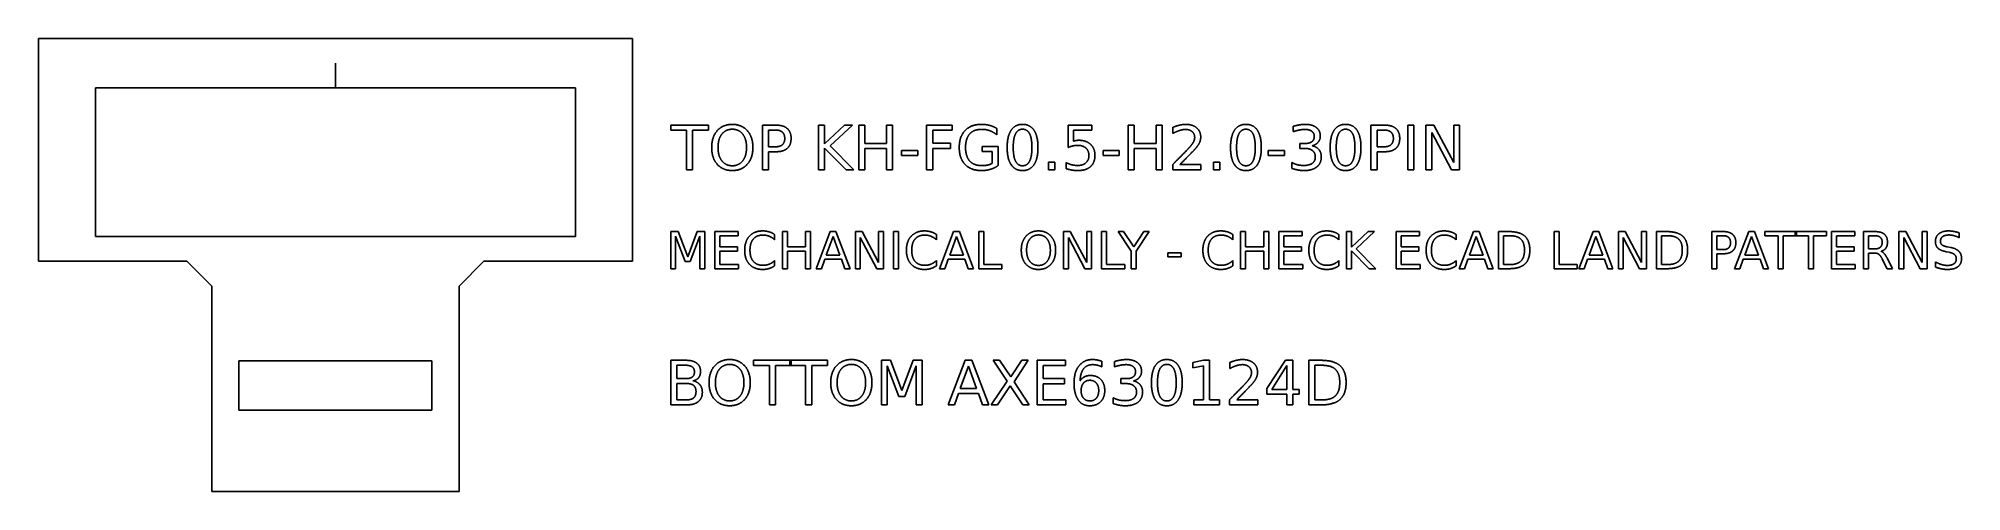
# Model space of a CAD drawing. Header units: millimetres. Extents: x 27.4 to 105.2, y 47 to 65.3.
import ezdxf

# ---------------------------------------------------------------- set-up
doc = ezdxf.new("R2010")
doc.units = ezdxf.units.MM
for name, color, linetype in [('ADAPTER_PCB_OUTLINE', 7, 'CONTINUOUS'), ('ANNO_AXE630124D_BOTTOM_BODY', 7, 'CONTINUOUS'), ('ANNO_FPC_RIBBON_EXIT_PLUS_Y', 7, 'CONTINUOUS'), ('ANNO_KH_FG0_5_H2_0_30PIN_TOP_BODY', 7, 'CONTINUOUS'), ('ShapeString', 7, 'CONTINUOUS'), ('ShapeString001', 7, 'CONTINUOUS'), ('ShapeString002', 7, 'CONTINUOUS')]:
    doc.layers.add(name, color=color, linetype=linetype)

msp = doc.modelspace()

# ---------------------------------------------------------------- linework, layer by layer
at = {"layer": 'ADAPTER_PCB_OUTLINE'}
for p, q in [((51.45, 65.3, 1.6), (27.45, 65.3, 1.6)), ((27.45, 65.3, 1.6), (27.45, 56.3, 1.6)), ((51.45, 56.3, 1.6), (51.45, 65.3, 1.6)), ((27.45, 56.3, 1.6), (33.45, 56.3, 1.6)), ((33.45, 56.3, 1.6), (34.45, 55.3, 1.6)), ((44.45, 55.3, 1.6), (45.45, 56.3, 1.6)), ((45.45, 56.3, 1.6), (51.45, 56.3, 1.6)), ((34.45, 55.3, 1.6), (34.45, 47, 1.6)), ((44.45, 47, 1.6), (44.45, 55.3, 1.6)), ((34.45, 47, 1.6), (44.45, 47, 1.6))]:
    msp.add_line(p, q, dxfattribs=at)
at = {"layer": 'ANNO_AXE630124D_BOTTOM_BODY'}
for p, q in [((43.35, 52.28), (35.55, 52.28)), ((35.55, 52.28), (35.55, 50.28)), ((43.35, 50.28), (43.35, 52.28)), ((35.55, 50.28), (43.35, 50.28))]:
    msp.add_line(p, q, dxfattribs=at)
at = {"layer": 'ANNO_FPC_RIBBON_EXIT_PLUS_Y'}
msp.add_line((39.45, 63.3), (39.45, 64.3), dxfattribs=at)
at = {"layer": 'ANNO_KH_FG0_5_H2_0_30PIN_TOP_BODY'}
for p, q in [((49.15, 63.3), (29.75, 63.3)), ((29.75, 63.3), (29.75, 57.3)), ((49.15, 57.3), (49.15, 63.3)), ((29.75, 57.3), (49.15, 57.3))]:
    msp.add_line(p, q, dxfattribs=at)
at = {"layer": 'ShapeString'}
for p, q in [((53, 52.3), (53.622, 52.3)), ((53, 50.5), (53, 52.3)), ((53.243, 52.099), (53.243, 51.559)), ((53.604, 52.099), (53.243, 52.099)), ((56.345, 52.3), (57.868, 52.3)), ((56.345, 52.094), (56.345, 52.3)), ((56.984, 52.094), (56.345, 52.094)), ((56.984, 50.5), (56.984, 52.094)), ((57.229, 52.094), (57.229, 50.5)), ((57.868, 52.094), (57.229, 52.094)), ((57.811, 52.3), (59.333, 52.3)), ((57.811, 52.094), (57.811, 52.3)), ((58.45, 52.094), (57.811, 52.094)), ((57.868, 52.3), (57.868, 52.094)), ((58.45, 50.5), (58.45, 52.094)), ((58.695, 52.094), (58.695, 50.5)), ((59.333, 52.094), (58.695, 52.094)), ((59.333, 52.3), (59.333, 52.094)), ((61.511, 52.3), (61.874, 52.3)), ((61.511, 50.5), (61.511, 52.3)), ((61.748, 52.08), (61.748, 50.5)), ((62.212, 50.845), (61.748, 52.08)), ((61.874, 52.3), (62.333, 51.074)), ((62.333, 51.074), (62.795, 52.3)), ((62.92, 52.08), (62.456, 50.845)), ((62.795, 52.3), (63.158, 52.3)), ((62.92, 50.5), (62.92, 52.08)), ((63.158, 52.3), (63.158, 50.5)), ((64.204, 50.5), (64.891, 52.3)), ((64.891, 52.3), (65.168, 52.3)), ((65.168, 52.3), (65.853, 50.5)), ((66.028, 52.3), (66.289, 52.3)), ((66.588, 51.461), (66.028, 52.3)), ((66.289, 52.3), (66.736, 51.631)), ((66.736, 51.631), (67.186, 52.3)), ((67.447, 52.3), (66.869, 51.436)), ((67.186, 52.3), (67.447, 52.3)), ((67.806, 52.3), (68.944, 52.3)), ((67.806, 50.5), (67.806, 52.3)), ((68.05, 52.094), (68.05, 51.559)), ((68.944, 52.094), (68.05, 52.094)), ((68.944, 52.3), (68.944, 52.094)), ((70.42, 52.259), (70.42, 52.038)), ((70.933, 52.038), (70.933, 52.254)), ((74.099, 52.213), (74.53, 52.3)), ((74.099, 51.991), (74.099, 52.213)), ((74.532, 52.079), (74.099, 51.991)), ((74.53, 52.3), (74.773, 52.3)), ((74.532, 50.706), (74.532, 52.079)), ((74.773, 52.3), (74.773, 50.706)), ((75.589, 51.966), (75.589, 52.213)), ((77.086, 51.161), (77.834, 52.3)), ((77.898, 52.088), (77.283, 51.127)), ((77.834, 52.3), (78.14, 52.3)), ((77.898, 51.127), (77.898, 52.088)), ((78.14, 52.3), (78.14, 51.127)), ((78.776, 52.3), (79.276, 52.3)), ((78.776, 50.5), (78.776, 52.3)), ((79.019, 52.099), (79.019, 50.701)), ((79.314, 52.099), (79.019, 52.099)), ((53.243, 51.559), (53.604, 51.559)), ((53.243, 51.364), (53.243, 50.701)), ((53.634, 51.364), (53.243, 51.364)), ((65.029, 52.06), (64.699, 51.163)), ((65.36, 51.163), (65.029, 52.06)), ((65.946, 50.5), (66.588, 51.461)), ((66.869, 51.436), (67.486, 50.5)), ((68.05, 51.559), (68.907, 51.559)), ((68.05, 51.354), (68.05, 50.706)), ((68.907, 51.354), (68.05, 51.354)), ((68.907, 51.559), (68.907, 51.354)), ((71.19, 51.559), (71.409, 51.559)), ((71.19, 51.359), (71.19, 51.559)), ((71.4, 51.359), (71.19, 51.359)), ((53.243, 50.701), (53.634, 50.701)), ((62.456, 50.845), (62.212, 50.845)), ((64.625, 50.963), (64.461, 50.5)), ((65.436, 50.963), (64.625, 50.963)), ((64.699, 51.163), (65.36, 51.163)), ((65.6, 50.5), (65.436, 50.963)), ((66.718, 51.265), (66.208, 50.5)), ((67.224, 50.5), (66.718, 51.265)), ((68.05, 50.706), (68.966, 50.706)), ((68.966, 50.706), (68.966, 50.5)), ((70.879, 50.551), (70.879, 50.788)), ((74.134, 50.706), (74.532, 50.706)), ((74.134, 50.5), (74.134, 50.706)), ((74.773, 50.706), (75.171, 50.706)), ((75.171, 50.706), (75.171, 50.5)), ((75.577, 50.5), (75.577, 50.706)), ((75.87, 50.706), (76.72, 50.706)), ((76.72, 50.706), (76.72, 50.5)), ((77.086, 50.927), (77.086, 51.161)), ((77.898, 50.927), (77.086, 50.927)), ((77.283, 51.127), (77.898, 51.127)), ((77.898, 50.5), (77.898, 50.927)), ((78.14, 51.127), (78.397, 51.127)), ((78.14, 50.927), (78.14, 50.5)), ((78.397, 50.927), (78.14, 50.927)), ((78.397, 51.127), (78.397, 50.927)), ((79.019, 50.701), (79.314, 50.701)), ((53.646, 50.5), (53, 50.5)), ((57.229, 50.5), (56.984, 50.5)), ((58.695, 50.5), (58.45, 50.5)), ((61.748, 50.5), (61.511, 50.5)), ((63.158, 50.5), (62.92, 50.5)), ((64.461, 50.5), (64.204, 50.5)), ((65.853, 50.5), (65.6, 50.5)), ((66.208, 50.5), (65.946, 50.5)), ((67.486, 50.5), (67.224, 50.5)), ((68.966, 50.5), (67.806, 50.5)), ((75.171, 50.5), (74.134, 50.5)), ((76.72, 50.5), (75.577, 50.5)), ((78.14, 50.5), (77.898, 50.5)), ((79.276, 50.5), (78.776, 50.5))]:
    msp.add_line(p, q, dxfattribs=at)
for points in [[(53.87, 52.032), (53.782, 52.099), (53.604, 52.099)], [(53.622, 52.3), (53.9, 52.3), (54.051, 52.185)], [(54.051, 52.185), (54.202, 52.069), (54.202, 51.857)], [(54.547, 51.397), (54.547, 51.823), (54.774, 52.077)], [(54.774, 52.077), (55.002, 52.331), (55.381, 52.331)], [(55.381, 52.135), (55.116, 52.135), (54.96, 51.937)], [(55.381, 52.331), (55.76, 52.331), (55.986, 52.077)], [(55.801, 51.937), (55.646, 52.135), (55.381, 52.135)], [(55.986, 52.077), (56.213, 51.823), (56.213, 51.397)], [(59.464, 51.397), (59.464, 51.823), (59.691, 52.077)], [(59.691, 52.077), (59.918, 52.331), (60.298, 52.331)], [(60.298, 52.135), (60.033, 52.135), (59.877, 51.937)], [(60.298, 52.331), (60.676, 52.331), (60.903, 52.077)], [(60.718, 51.937), (60.563, 52.135), (60.298, 52.135)], [(60.903, 52.077), (61.13, 51.823), (61.13, 51.397)], [(69.295, 51.397), (69.295, 51.823), (69.497, 52.077)], [(69.497, 52.077), (69.7, 52.331), (70.041, 52.331)], [(70.05, 52.125), (69.809, 52.125), (69.682, 51.962)], [(70.041, 52.331), (70.132, 52.331), (70.226, 52.313)], [(70.235, 52.103), (70.142, 52.125), (70.05, 52.125)], [(70.226, 52.313), (70.319, 52.295), (70.42, 52.259)], [(70.42, 52.038), (70.329, 52.08), (70.235, 52.103)], [(70.933, 52.254), (71.072, 52.292), (71.193, 52.312)], [(71.185, 52.104), (71.071, 52.083), (70.933, 52.038)], [(71.4, 52.125), (71.3, 52.125), (71.185, 52.104)], [(71.193, 52.312), (71.314, 52.331), (71.421, 52.331)], [(71.681, 52.051), (71.583, 52.125), (71.4, 52.125)], [(71.421, 52.331), (71.699, 52.331), (71.86, 52.205)], [(71.86, 52.205), (72.022, 52.079), (72.022, 51.864)], [(72.422, 51.397), (72.422, 51.852), (72.582, 52.092)], [(72.582, 52.092), (72.742, 52.331), (73.044, 52.331)], [(73.044, 52.135), (72.856, 52.135), (72.761, 51.951)], [(73.044, 52.331), (73.347, 52.331), (73.506, 52.092)], [(73.328, 51.951), (73.233, 52.135), (73.044, 52.135)], [(73.506, 52.092), (73.666, 51.852), (73.666, 51.397)], [(75.589, 52.213), (75.736, 52.271), (75.864, 52.301)], [(75.861, 52.086), (75.734, 52.046), (75.589, 51.966)], [(76.103, 52.125), (75.988, 52.125), (75.861, 52.086)], [(75.864, 52.301), (75.992, 52.331), (76.098, 52.331)], [(76.098, 52.331), (76.378, 52.331), (76.544, 52.191)], [(76.365, 52.035), (76.264, 52.125), (76.103, 52.125)], [(76.544, 52.191), (76.71, 52.052), (76.71, 51.818)], [(79.276, 52.3), (79.799, 52.3), (80.044, 52.082)], [(79.859, 51.931), (79.686, 52.099), (79.314, 52.099)], [(80.044, 52.082), (80.289, 51.865), (80.289, 51.402)], [(53.604, 51.559), (53.782, 51.559), (53.87, 51.626)], [(53.925, 51.283), (53.83, 51.364), (53.634, 51.364)], [(53.957, 51.829), (53.957, 51.965), (53.87, 52.032)], [(53.87, 51.626), (53.957, 51.693), (53.957, 51.829)], [(54.125, 51.595), (54.047, 51.498), (53.898, 51.474)], [(53.898, 51.474), (54.078, 51.435), (54.177, 51.312)], [(54.202, 51.857), (54.202, 51.692), (54.125, 51.595)], [(54.177, 51.312), (54.276, 51.189), (54.276, 51.006)], [(54.774, 50.717), (54.547, 50.97), (54.547, 51.397)], [(54.96, 51.937), (54.804, 51.739), (54.804, 51.397)], [(54.804, 51.397), (54.804, 51.056), (54.96, 50.858)], [(55.956, 51.397), (55.956, 51.739), (55.801, 51.937)], [(55.801, 50.858), (55.956, 51.056), (55.956, 51.397)], [(56.213, 51.397), (56.213, 50.971), (55.986, 50.718)], [(59.691, 50.717), (59.464, 50.97), (59.464, 51.397)], [(59.877, 51.937), (59.721, 51.739), (59.721, 51.397)], [(59.721, 51.397), (59.721, 51.056), (59.877, 50.858)], [(60.873, 51.397), (60.873, 51.739), (60.718, 51.937)], [(60.718, 50.858), (60.873, 51.056), (60.873, 51.397)], [(61.13, 51.397), (61.13, 50.971), (60.903, 50.718)], [(69.46, 50.703), (69.295, 50.942), (69.295, 51.397)], [(69.682, 51.962), (69.555, 51.799), (69.537, 51.469)], [(69.537, 51.469), (69.608, 51.575), (69.715, 51.631)], [(69.677, 51.381), (69.582, 51.27), (69.582, 51.076)], [(69.937, 51.493), (69.773, 51.493), (69.677, 51.381)], [(69.715, 51.631), (69.823, 51.688), (69.952, 51.688)], [(70.197, 51.381), (70.101, 51.493), (69.937, 51.493)], [(69.952, 51.688), (70.223, 51.688), (70.38, 51.524)], [(70.293, 51.076), (70.293, 51.27), (70.197, 51.381)], [(70.38, 51.524), (70.537, 51.359), (70.537, 51.076)], [(71.71, 51.269), (71.599, 51.359), (71.4, 51.359)], [(71.409, 51.559), (71.589, 51.559), (71.684, 51.631)], [(71.779, 51.838), (71.779, 51.977), (71.681, 52.051)], [(71.684, 51.631), (71.779, 51.703), (71.779, 51.838)], [(71.936, 51.611), (71.85, 51.507), (71.693, 51.468)], [(71.693, 51.468), (71.867, 51.43), (71.965, 51.312)], [(72.022, 51.864), (72.022, 51.714), (71.936, 51.611)], [(71.965, 51.312), (72.064, 51.194), (72.064, 51.021)], [(72.582, 50.703), (72.422, 50.942), (72.422, 51.397)], [(72.761, 51.951), (72.667, 51.767), (72.667, 51.397)], [(72.667, 51.397), (72.667, 51.028), (72.761, 50.844)], [(73.423, 51.397), (73.423, 51.767), (73.328, 51.951)], [(73.328, 50.844), (73.423, 51.028), (73.423, 51.397)], [(73.666, 51.397), (73.666, 50.942), (73.506, 50.703)], [(75.955, 51.09), (76.195, 51.331), (76.256, 51.401)], [(76.256, 51.401), (76.373, 51.532), (76.419, 51.623)], [(76.518, 51.374), (76.487, 51.339), (76.326, 51.172)], [(76.466, 51.802), (76.466, 51.945), (76.365, 52.035)], [(76.419, 51.623), (76.466, 51.714), (76.466, 51.802)], [(76.669, 51.608), (76.627, 51.509), (76.518, 51.374)], [(76.71, 51.818), (76.71, 51.707), (76.669, 51.608)], [(80.032, 51.402), (80.032, 51.763), (79.859, 51.931)], [(79.859, 50.869), (80.032, 51.038), (80.032, 51.402)], [(80.289, 51.402), (80.289, 50.936), (80.043, 50.718)], [(53.634, 50.701), (53.83, 50.701), (53.925, 50.782)], [(54.113, 50.632), (53.949, 50.5), (53.646, 50.5)], [(54.02, 51.033), (54.02, 51.203), (53.925, 51.283)], [(53.925, 50.782), (54.02, 50.864), (54.02, 51.033)], [(54.276, 51.006), (54.276, 50.764), (54.113, 50.632)], [(55.381, 50.464), (55.002, 50.464), (54.774, 50.717)], [(54.96, 50.858), (55.116, 50.659), (55.381, 50.659)], [(55.381, 50.659), (55.646, 50.659), (55.801, 50.858)], [(55.986, 50.718), (55.76, 50.464), (55.381, 50.464)], [(60.298, 50.464), (59.918, 50.464), (59.691, 50.717)], [(59.877, 50.858), (60.033, 50.659), (60.298, 50.659)], [(60.298, 50.659), (60.563, 50.659), (60.718, 50.858)], [(60.903, 50.718), (60.676, 50.464), (60.298, 50.464)], [(69.937, 50.464), (69.625, 50.464), (69.46, 50.703)], [(69.582, 51.076), (69.582, 50.883), (69.677, 50.771)], [(69.677, 50.771), (69.773, 50.659), (69.937, 50.659)], [(69.937, 50.659), (70.101, 50.659), (70.197, 50.771)], [(70.373, 50.631), (70.21, 50.464), (69.937, 50.464)], [(70.197, 50.771), (70.293, 50.883), (70.293, 51.076)], [(70.537, 51.076), (70.537, 50.799), (70.373, 50.631)], [(70.879, 50.788), (70.98, 50.729), (71.101, 50.7)], [(71.127, 50.486), (71.007, 50.508), (70.879, 50.551)], [(71.101, 50.7), (71.221, 50.67), (71.353, 50.67)], [(71.353, 50.67), (71.582, 50.67), (71.702, 50.76)], [(71.881, 50.61), (71.697, 50.464), (71.36, 50.464)], [(71.702, 50.76), (71.821, 50.85), (71.821, 51.022)], [(71.821, 51.022), (71.821, 51.18), (71.71, 51.269)], [(72.064, 51.021), (72.064, 50.755), (71.881, 50.61)], [(73.044, 50.464), (72.742, 50.464), (72.582, 50.703)], [(72.761, 50.844), (72.856, 50.659), (73.044, 50.659)], [(73.044, 50.659), (73.233, 50.659), (73.328, 50.844)], [(73.506, 50.703), (73.347, 50.464), (73.044, 50.464)], [(75.577, 50.706), (75.716, 50.849), (75.955, 51.09)], [(76.326, 51.172), (76.164, 51.005), (75.87, 50.706)], [(80.043, 50.718), (79.797, 50.5), (79.276, 50.5)], [(79.314, 50.701), (79.686, 50.701), (79.859, 50.869)], [(71.36, 50.464), (71.247, 50.464), (71.127, 50.486)]]:
    msp.add_open_spline(points, degree=2, dxfattribs=at)
at = {"layer": 'ShapeString001'}
for p, q in [((53, 61.8), (54.522, 61.8)), ((53, 61.594), (53, 61.8)), ((53.639, 61.594), (53, 61.594)), ((53.639, 60), (53.639, 61.594)), ((53.884, 61.594), (53.884, 60)), ((54.522, 61.594), (53.884, 61.594)), ((54.522, 61.8), (54.522, 61.594)), ((56.7, 61.8), (57.25, 61.8)), ((56.7, 60), (56.7, 61.8)), ((56.944, 61.599), (56.944, 60.926)), ((57.25, 61.599), (56.944, 61.599)), ((58.974, 61.8), (59.217, 61.8)), ((58.974, 60), (58.974, 61.8)), ((59.217, 61.039), (60.025, 61.8)), ((59.217, 61.8), (59.217, 61.039)), ((60.338, 61.8), (59.445, 60.961)), ((60.025, 61.8), (60.338, 61.8)), ((60.594, 61.8), (60.837, 61.8)), ((60.594, 60), (60.594, 61.8)), ((60.837, 61.8), (60.837, 61.059)), ((61.722, 61.8), (61.965, 61.8)), ((61.722, 61.059), (61.722, 61.8)), ((61.965, 61.8), (61.965, 60)), ((63.34, 61.8), (64.374, 61.8)), ((63.34, 60), (63.34, 61.8)), ((63.583, 61.594), (63.583, 61.065)), ((64.374, 61.594), (63.583, 61.594)), ((64.374, 61.8), (64.374, 61.594)), ((66.18, 61.661), (66.18, 61.404)), ((69.052, 61.8), (70.008, 61.8)), ((69.052, 60.895), (69.052, 61.8)), ((69.275, 61.594), (69.275, 61.152)), ((70.008, 61.594), (69.275, 61.594)), ((70.008, 61.8), (70.008, 61.594)), ((71.486, 61.8), (71.73, 61.8)), ((71.486, 60), (71.486, 61.8)), ((71.73, 61.8), (71.73, 61.059)), ((72.614, 61.8), (72.858, 61.8)), ((72.614, 61.059), (72.614, 61.8)), ((72.858, 61.8), (72.858, 60)), ((73.293, 61.466), (73.293, 61.713)), ((78.156, 61.538), (78.156, 61.754)), ((81.294, 61.8), (81.843, 61.8)), ((81.294, 60), (81.294, 61.8)), ((81.537, 61.599), (81.537, 60.926)), ((81.843, 61.599), (81.537, 61.599)), ((82.78, 61.8), (83.023, 61.8)), ((82.78, 60), (82.78, 61.8)), ((83.023, 61.8), (83.023, 60)), ((83.51, 61.8), (83.838, 61.8)), ((83.51, 60), (83.51, 61.8)), ((83.746, 61.506), (83.746, 60)), ((84.544, 60), (83.746, 61.506)), ((83.838, 61.8), (84.636, 60.294)), ((84.636, 61.8), (84.872, 61.8)), ((84.636, 60.294), (84.636, 61.8)), ((84.872, 61.8), (84.872, 60)), ((56.944, 60.926), (57.25, 60.926)), ((56.944, 60.725), (56.944, 60)), ((57.25, 60.725), (56.944, 60.725)), ((59.217, 60.867), (59.217, 60)), ((60.081, 60), (59.217, 60.867)), ((59.445, 60.961), (60.402, 60)), ((60.837, 61.059), (61.722, 61.059)), ((60.837, 60.854), (60.837, 60)), ((61.722, 60.854), (60.837, 60.854)), ((61.722, 60), (61.722, 60.854)), ((62.328, 60.771), (62.978, 60.771)), ((62.328, 60.576), (62.328, 60.771)), ((62.978, 60.771), (62.978, 60.576)), ((63.583, 61.065), (64.297, 61.065)), ((63.583, 60.859), (63.583, 60)), ((64.297, 60.859), (63.583, 60.859)), ((64.297, 61.065), (64.297, 60.859)), ((65.589, 60.941), (66.227, 60.941)), ((65.589, 60.741), (65.589, 60.941)), ((65.986, 60.741), (65.589, 60.741)), ((65.986, 60.256), (65.986, 60.741)), ((66.227, 60.941), (66.227, 60.167)), ((70.475, 60.771), (71.124, 60.771)), ((70.475, 60.576), (70.475, 60.771)), ((71.124, 60.771), (71.124, 60.576)), ((71.73, 61.059), (72.614, 61.059)), ((71.73, 60.854), (71.73, 60)), ((72.614, 60.854), (71.73, 60.854)), ((72.614, 60), (72.614, 60.854)), ((77.145, 60.771), (77.795, 60.771)), ((77.145, 60.576), (77.145, 60.771)), ((77.795, 60.771), (77.795, 60.576)), ((78.413, 61.059), (78.632, 61.059)), ((78.413, 60.859), (78.413, 61.059)), ((78.623, 60.859), (78.413, 60.859)), ((81.537, 60.926), (81.843, 60.926)), ((81.537, 60.725), (81.537, 60)), ((81.843, 60.725), (81.537, 60.725)), ((53.884, 60), (53.639, 60)), ((56.944, 60), (56.7, 60)), ((59.217, 60), (58.974, 60)), ((60.402, 60), (60.081, 60)), ((60.837, 60), (60.594, 60)), ((61.965, 60), (61.722, 60)), ((62.978, 60.576), (62.328, 60.576)), ((63.583, 60), (63.34, 60)), ((68.263, 60.309), (68.517, 60.309)), ((68.263, 60), (68.263, 60.309)), ((68.517, 60), (68.263, 60)), ((68.517, 60.309), (68.517, 60)), ((68.976, 60.041), (68.976, 60.288)), ((71.124, 60.576), (70.475, 60.576)), ((71.73, 60), (71.486, 60)), ((72.858, 60), (72.614, 60)), ((73.281, 60), (73.281, 60.206)), ((74.424, 60), (73.281, 60)), ((73.574, 60.206), (74.424, 60.206)), ((74.424, 60.206), (74.424, 60)), ((74.933, 60.309), (75.187, 60.309)), ((74.933, 60), (74.933, 60.309)), ((75.187, 60), (74.933, 60)), ((75.187, 60.309), (75.187, 60)), ((77.795, 60.576), (77.145, 60.576)), ((78.102, 60.051), (78.102, 60.288)), ((81.537, 60), (81.294, 60)), ((83.023, 60), (82.78, 60)), ((83.746, 60), (83.51, 60)), ((84.872, 60), (84.544, 60))]:
    msp.add_line(p, q, dxfattribs=at)
for points in [[(54.653, 60.897), (54.653, 61.323), (54.88, 61.577)], [(54.88, 61.577), (55.107, 61.831), (55.487, 61.831)], [(55.066, 61.437), (54.909, 61.239), (54.909, 60.897)], [(55.487, 61.635), (55.222, 61.635), (55.066, 61.437)], [(55.487, 61.831), (55.865, 61.831), (56.092, 61.577)], [(55.907, 61.437), (55.752, 61.635), (55.487, 61.635)], [(56.062, 60.897), (56.062, 61.239), (55.907, 61.437)], [(56.092, 61.577), (56.319, 61.323), (56.319, 60.897)], [(57.25, 61.8), (57.553, 61.8), (57.707, 61.663)], [(57.513, 61.512), (57.42, 61.599), (57.25, 61.599)], [(57.606, 61.263), (57.606, 61.424), (57.513, 61.512)], [(57.707, 61.663), (57.862, 61.527), (57.862, 61.263)], [(64.656, 60.897), (64.656, 61.338), (64.894, 61.584)], [(64.894, 61.584), (65.132, 61.831), (65.554, 61.831)], [(65.078, 61.446), (64.912, 61.262), (64.912, 60.897)], [(65.574, 61.63), (65.244, 61.63), (65.078, 61.446)], [(65.554, 61.831), (65.73, 61.831), (65.888, 61.788)], [(65.893, 61.573), (65.742, 61.63), (65.574, 61.63)], [(65.888, 61.788), (66.047, 61.745), (66.18, 61.661)], [(66.18, 61.404), (66.045, 61.517), (65.893, 61.573)], [(66.593, 60.897), (66.593, 61.352), (66.752, 61.592)], [(66.752, 61.592), (66.912, 61.831), (67.215, 61.831)], [(66.932, 61.451), (66.838, 61.267), (66.838, 60.897)], [(67.215, 61.635), (67.027, 61.635), (66.932, 61.451)], [(67.215, 61.831), (67.517, 61.831), (67.677, 61.592)], [(67.499, 61.451), (67.404, 61.635), (67.215, 61.635)], [(67.593, 60.897), (67.593, 61.267), (67.499, 61.451)], [(67.677, 61.592), (67.837, 61.352), (67.837, 60.897)], [(73.293, 61.713), (73.44, 61.771), (73.568, 61.801)], [(73.565, 61.586), (73.438, 61.546), (73.293, 61.466)], [(73.807, 61.625), (73.692, 61.625), (73.565, 61.586)], [(73.568, 61.801), (73.696, 61.831), (73.802, 61.831)], [(73.802, 61.831), (74.082, 61.831), (74.248, 61.691)], [(74.069, 61.535), (73.968, 61.625), (73.807, 61.625)], [(74.17, 61.302), (74.17, 61.445), (74.069, 61.535)], [(74.248, 61.691), (74.414, 61.552), (74.414, 61.318)], [(75.619, 60.897), (75.619, 61.352), (75.778, 61.592)], [(75.778, 61.592), (75.938, 61.831), (76.24, 61.831)], [(75.958, 61.451), (75.863, 61.267), (75.863, 60.897)], [(76.24, 61.635), (76.052, 61.635), (75.958, 61.451)], [(76.24, 61.831), (76.543, 61.831), (76.703, 61.592)], [(76.524, 61.451), (76.43, 61.635), (76.24, 61.635)], [(76.619, 60.897), (76.619, 61.267), (76.524, 61.451)], [(76.703, 61.592), (76.862, 61.352), (76.862, 60.897)], [(78.156, 61.754), (78.295, 61.792), (78.416, 61.812)], [(78.408, 61.604), (78.294, 61.583), (78.156, 61.538)], [(78.623, 61.625), (78.523, 61.625), (78.408, 61.604)], [(78.416, 61.812), (78.537, 61.831), (78.645, 61.831)], [(78.904, 61.551), (78.806, 61.625), (78.623, 61.625)], [(78.645, 61.831), (78.922, 61.831), (79.083, 61.705)], [(79.003, 61.338), (79.003, 61.477), (78.904, 61.551)], [(79.083, 61.705), (79.245, 61.579), (79.245, 61.364)], [(79.645, 60.897), (79.645, 61.352), (79.805, 61.592)], [(79.805, 61.592), (79.965, 61.831), (80.267, 61.831)], [(79.985, 61.451), (79.89, 61.267), (79.89, 60.897)], [(80.267, 61.635), (80.079, 61.635), (79.985, 61.451)], [(80.267, 61.831), (80.57, 61.831), (80.73, 61.592)], [(80.551, 61.451), (80.457, 61.635), (80.267, 61.635)], [(80.646, 60.897), (80.646, 61.267), (80.551, 61.451)], [(80.73, 61.592), (80.889, 61.352), (80.889, 60.897)], [(81.843, 61.8), (82.146, 61.8), (82.301, 61.663)], [(82.106, 61.512), (82.013, 61.599), (81.843, 61.599)], [(82.199, 61.263), (82.199, 61.424), (82.106, 61.512)], [(82.301, 61.663), (82.455, 61.527), (82.455, 61.263)], [(54.88, 60.217), (54.653, 60.47), (54.653, 60.897)], [(54.909, 60.897), (54.909, 60.556), (55.066, 60.358)], [(55.907, 60.358), (56.062, 60.556), (56.062, 60.897)], [(56.319, 60.897), (56.319, 60.471), (56.092, 60.218)], [(57.25, 60.926), (57.42, 60.926), (57.513, 61.013)], [(57.707, 60.861), (57.553, 60.725), (57.25, 60.725)], [(57.513, 61.013), (57.606, 61.101), (57.606, 61.263)], [(57.862, 61.263), (57.862, 60.997), (57.707, 60.861)], [(64.894, 60.21), (64.656, 60.457), (64.656, 60.897)], [(64.912, 60.897), (64.912, 60.533), (65.078, 60.349)], [(66.752, 60.203), (66.593, 60.442), (66.593, 60.897)], [(66.838, 60.897), (66.838, 60.528), (66.932, 60.344)], [(67.499, 60.344), (67.593, 60.528), (67.593, 60.897)], [(67.837, 60.897), (67.837, 60.442), (67.677, 60.203)], [(69.25, 60.961), (69.153, 60.94), (69.052, 60.895)], [(69.445, 60.982), (69.347, 60.982), (69.25, 60.961)], [(69.275, 61.152), (69.328, 61.17), (69.381, 61.179)], [(69.381, 61.179), (69.434, 61.188), (69.487, 61.188)], [(69.775, 60.873), (69.653, 60.982), (69.445, 60.982)], [(69.487, 61.188), (69.788, 61.188), (69.964, 61.023)], [(69.897, 60.576), (69.897, 60.764), (69.775, 60.873)], [(69.964, 61.023), (70.14, 60.858), (70.14, 60.576)], [(74.03, 60.672), (73.868, 60.505), (73.574, 60.206)], [(73.659, 60.59), (73.898, 60.831), (73.96, 60.901)], [(73.96, 60.901), (74.077, 61.032), (74.123, 61.123)], [(74.221, 60.874), (74.191, 60.839), (74.03, 60.672)], [(74.123, 61.123), (74.17, 61.214), (74.17, 61.302)], [(74.373, 61.108), (74.331, 61.009), (74.221, 60.874)], [(74.414, 61.318), (74.414, 61.207), (74.373, 61.108)], [(75.778, 60.203), (75.619, 60.442), (75.619, 60.897)], [(75.863, 60.897), (75.863, 60.528), (75.958, 60.344)], [(76.524, 60.344), (76.619, 60.528), (76.619, 60.897)], [(76.862, 60.897), (76.862, 60.442), (76.703, 60.203)], [(78.933, 60.769), (78.822, 60.859), (78.623, 60.859)], [(78.632, 61.059), (78.812, 61.059), (78.907, 61.131)], [(78.907, 61.131), (79.003, 61.203), (79.003, 61.338)], [(79.159, 61.111), (79.074, 61.007), (78.916, 60.968)], [(78.916, 60.968), (79.091, 60.93), (79.189, 60.812)], [(79.045, 60.522), (79.045, 60.68), (78.933, 60.769)], [(79.245, 61.364), (79.245, 61.214), (79.159, 61.111)], [(79.189, 60.812), (79.287, 60.694), (79.287, 60.521)], [(79.805, 60.203), (79.645, 60.442), (79.645, 60.897)], [(79.89, 60.897), (79.89, 60.528), (79.985, 60.344)], [(80.551, 60.344), (80.646, 60.528), (80.646, 60.897)], [(80.889, 60.897), (80.889, 60.442), (80.73, 60.203)], [(81.843, 60.926), (82.013, 60.926), (82.106, 61.013)], [(82.301, 60.861), (82.146, 60.725), (81.843, 60.725)], [(82.106, 61.013), (82.199, 61.101), (82.199, 61.263)], [(82.455, 61.263), (82.455, 60.997), (82.301, 60.861)], [(55.487, 59.964), (55.107, 59.964), (54.88, 60.217)], [(55.066, 60.358), (55.222, 60.159), (55.487, 60.159)], [(55.487, 60.159), (55.752, 60.159), (55.907, 60.358)], [(56.092, 60.218), (55.865, 59.964), (55.487, 59.964)], [(65.554, 59.964), (65.132, 59.964), (64.894, 60.21)], [(65.078, 60.349), (65.244, 60.165), (65.574, 60.165)], [(65.916, 60.015), (65.746, 59.964), (65.554, 59.964)], [(65.574, 60.165), (65.703, 60.165), (65.804, 60.187)], [(65.804, 60.187), (65.906, 60.209), (65.986, 60.256)], [(66.227, 60.167), (66.086, 60.067), (65.916, 60.015)], [(67.215, 59.964), (66.912, 59.964), (66.752, 60.203)], [(66.932, 60.344), (67.027, 60.159), (67.215, 60.159)], [(67.215, 60.159), (67.404, 60.159), (67.499, 60.344)], [(67.677, 60.203), (67.517, 59.964), (67.215, 59.964)], [(68.976, 60.288), (69.084, 60.228), (69.2, 60.199)], [(69.219, 59.983), (69.101, 60.003), (68.976, 60.041)], [(69.2, 60.199), (69.316, 60.17), (69.445, 60.17)], [(69.45, 59.964), (69.336, 59.964), (69.219, 59.983)], [(69.445, 60.17), (69.653, 60.17), (69.775, 60.279)], [(69.96, 60.125), (69.779, 59.964), (69.45, 59.964)], [(69.775, 60.279), (69.897, 60.388), (69.897, 60.576)], [(70.14, 60.576), (70.14, 60.286), (69.96, 60.125)], [(73.281, 60.206), (73.42, 60.349), (73.659, 60.59)], [(76.24, 59.964), (75.938, 59.964), (75.778, 60.203)], [(75.958, 60.344), (76.052, 60.159), (76.24, 60.159)], [(76.24, 60.159), (76.43, 60.159), (76.524, 60.344)], [(76.703, 60.203), (76.543, 59.964), (76.24, 59.964)], [(78.102, 60.288), (78.203, 60.229), (78.324, 60.2)], [(78.35, 59.986), (78.23, 60.008), (78.102, 60.051)], [(78.324, 60.2), (78.444, 60.17), (78.576, 60.17)], [(78.583, 59.964), (78.47, 59.964), (78.35, 59.986)], [(78.576, 60.17), (78.805, 60.17), (78.925, 60.26)], [(79.104, 60.11), (78.921, 59.964), (78.583, 59.964)], [(78.925, 60.26), (79.045, 60.35), (79.045, 60.522)], [(79.287, 60.521), (79.287, 60.255), (79.104, 60.11)], [(80.267, 59.964), (79.965, 59.964), (79.805, 60.203)], [(79.985, 60.344), (80.079, 60.159), (80.267, 60.159)], [(80.267, 60.159), (80.457, 60.159), (80.551, 60.344)], [(80.73, 60.203), (80.57, 59.964), (80.267, 59.964)]]:
    msp.add_open_spline(points, degree=2, dxfattribs=at)
at = {"layer": 'ShapeString002'}
for p, q in [((53, 57.5), (53.302, 57.5)), ((53, 56), (53, 57.5)), ((53.197, 57.317), (53.197, 56)), ((53.584, 56.287), (53.197, 57.317)), ((53.302, 57.5), (53.685, 56.478)), ((53.685, 56.478), (54.07, 57.5)), ((54.174, 57.317), (53.788, 56.287)), ((54.07, 57.5), (54.372, 57.5)), ((54.174, 56), (54.174, 57.317)), ((54.372, 57.5), (54.372, 56)), ((54.774, 57.5), (55.722, 57.5)), ((54.774, 56), (54.774, 57.5)), ((54.977, 57.329), (54.977, 56.883)), ((55.722, 57.329), (54.977, 57.329)), ((54.977, 56.883), (55.691, 56.883)), ((55.691, 56.883), (55.691, 56.711)), ((55.722, 57.5), (55.722, 57.329)), ((57.196, 57.384), (57.196, 57.17)), ((57.509, 57.5), (57.711, 57.5)), ((57.509, 56), (57.509, 57.5)), ((57.711, 57.5), (57.711, 56.883)), ((57.711, 56.883), (58.449, 56.883)), ((58.449, 57.5), (58.652, 57.5)), ((58.449, 56.883), (58.449, 57.5)), ((58.652, 57.5), (58.652, 56)), ((58.87, 56), (59.442, 57.5)), ((59.557, 57.3), (59.282, 56.553)), ((59.442, 57.5), (59.672, 57.5)), ((59.833, 56.553), (59.557, 57.3)), ((59.672, 57.5), (60.244, 56)), ((60.461, 57.5), (60.735, 57.5)), ((60.461, 56), (60.461, 57.5)), ((60.658, 57.255), (60.658, 56)), ((61.323, 56), (60.658, 57.255)), ((60.735, 57.5), (61.4, 56.245)), ((61.4, 57.5), (61.596, 57.5)), ((61.4, 56.245), (61.4, 57.5)), ((61.596, 57.5), (61.596, 56)), ((62, 57.5), (62.203, 57.5)), ((62, 56), (62, 57.5)), ((62.203, 57.5), (62.203, 56)), ((63.732, 57.384), (63.732, 57.17)), ((63.858, 56), (64.431, 57.5)), ((64.546, 57.3), (64.27, 56.553)), ((64.431, 57.5), (64.661, 57.5)), ((64.822, 56.553), (64.546, 57.3)), ((64.661, 57.5), (65.233, 56)), ((65.45, 57.5), (65.653, 57.5)), ((65.45, 56), (65.45, 57.5)), ((65.653, 57.5), (65.653, 56.171)), ((68.87, 57.5), (69.143, 57.5)), ((68.87, 56), (68.87, 57.5)), ((69.067, 57.255), (69.067, 56)), ((69.732, 56), (69.067, 57.255)), ((69.143, 57.5), (69.808, 56.245)), ((69.808, 57.5), (70.005, 57.5)), ((69.808, 56.245), (69.808, 57.5)), ((70.005, 57.5), (70.005, 56)), ((70.409, 57.5), (70.611, 57.5)), ((70.409, 56), (70.409, 57.5)), ((70.611, 57.5), (70.611, 56.171)), ((71.073, 57.5), (71.291, 57.5)), ((71.603, 56.714), (71.073, 57.5)), ((71.291, 57.5), (71.706, 56.883)), ((71.706, 56.883), (72.119, 57.5)), ((72.337, 57.5), (71.807, 56.714)), ((72.119, 57.5), (72.337, 57.5)), ((75.71, 57.384), (75.71, 57.17)), ((76.023, 57.5), (76.226, 57.5)), ((76.023, 56), (76.023, 57.5)), ((76.226, 57.5), (76.226, 56.883)), ((76.226, 56.883), (76.963, 56.883)), ((76.963, 57.5), (77.166, 57.5)), ((76.963, 56.883), (76.963, 57.5)), ((77.166, 57.5), (77.166, 56)), ((77.57, 57.5), (78.518, 57.5)), ((77.57, 56), (77.57, 57.5)), ((77.773, 57.329), (77.773, 56.883)), ((78.518, 57.329), (77.773, 57.329)), ((77.773, 56.883), (78.487, 56.883)), ((78.487, 56.883), (78.487, 56.711)), ((78.518, 57.5), (78.518, 57.329)), ((79.992, 57.384), (79.992, 57.17)), ((80.304, 57.5), (80.507, 57.5)), ((80.304, 56), (80.304, 57.5)), ((80.507, 56.866), (81.18, 57.5)), ((80.507, 57.5), (80.507, 56.866)), ((81.441, 57.5), (80.697, 56.801)), ((80.697, 56.801), (81.495, 56)), ((81.18, 57.5), (81.441, 57.5)), ((82.31, 57.5), (83.258, 57.5)), ((82.31, 56), (82.31, 57.5)), ((82.513, 57.329), (82.513, 56.883)), ((83.258, 57.329), (82.513, 57.329)), ((82.513, 56.883), (83.227, 56.883)), ((83.227, 56.883), (83.227, 56.711)), ((83.258, 57.5), (83.258, 57.329)), ((84.732, 57.384), (84.732, 57.17)), ((84.858, 56), (85.431, 57.5)), ((85.546, 57.3), (85.27, 56.553)), ((85.431, 57.5), (85.661, 57.5)), ((85.822, 56.553), (85.546, 57.3)), ((85.661, 57.5), (86.233, 56)), ((86.45, 57.5), (86.867, 57.5)), ((86.45, 56), (86.45, 57.5)), ((86.653, 57.333), (86.653, 56.167)), ((86.898, 57.333), (86.653, 57.333)), ((88.691, 57.5), (88.894, 57.5)), ((88.691, 56), (88.691, 57.5)), ((88.894, 57.5), (88.894, 56.171)), ((89.697, 56), (90.27, 57.5)), ((90.384, 57.3), (90.109, 56.553)), ((90.27, 57.5), (90.5, 57.5)), ((90.66, 56.553), (90.384, 57.3)), ((90.5, 57.5), (91.071, 56)), ((91.289, 57.5), (91.562, 57.5)), ((91.289, 56), (91.289, 57.5)), ((91.485, 57.255), (91.485, 56)), ((92.15, 56), (91.485, 57.255)), ((91.562, 57.5), (92.227, 56.245)), ((92.227, 57.5), (92.424, 57.5)), ((92.227, 56.245), (92.227, 57.5)), ((92.424, 57.5), (92.424, 56)), ((92.827, 57.5), (93.244, 57.5)), ((92.827, 56), (92.827, 57.5)), ((93.03, 57.333), (93.03, 56.167)), ((93.275, 57.333), (93.03, 57.333)), ((95.069, 57.5), (95.527, 57.5)), ((95.069, 56), (95.069, 57.5)), ((95.271, 57.333), (95.271, 56.771)), ((95.527, 57.333), (95.271, 57.333)), ((95.271, 56.771), (95.527, 56.771)), ((95.988, 56), (96.561, 57.5)), ((96.676, 57.3), (96.4, 56.553)), ((96.561, 57.5), (96.791, 57.5)), ((96.952, 56.553), (96.676, 57.3)), ((96.791, 57.5), (97.363, 56)), ((97.214, 57.5), (98.482, 57.5)), ((97.214, 57.329), (97.214, 57.5)), ((97.746, 57.329), (97.214, 57.329)), ((97.746, 56), (97.746, 57.329)), ((97.95, 57.329), (97.95, 56)), ((98.482, 57.329), (97.95, 57.329)), ((98.435, 57.5), (99.704, 57.5)), ((98.435, 57.329), (98.435, 57.5)), ((98.967, 57.329), (98.435, 57.329)), ((98.482, 57.5), (98.482, 57.329)), ((98.967, 56), (98.967, 57.329)), ((99.171, 57.329), (99.171, 56)), ((99.704, 57.329), (99.171, 57.329)), ((99.704, 57.5), (99.704, 57.329)), ((99.899, 57.5), (100.847, 57.5)), ((99.899, 56), (99.899, 57.5)), ((100.101, 57.329), (100.101, 56.883)), ((100.847, 57.329), (100.101, 57.329)), ((100.101, 56.883), (100.816, 56.883)), ((100.816, 56.883), (100.816, 56.711)), ((100.847, 57.5), (100.847, 57.329)), ((101.197, 57.5), (101.655, 57.5)), ((101.197, 56), (101.197, 57.5)), ((101.4, 57.333), (101.4, 56.801)), ((101.655, 57.333), (101.4, 57.333)), ((101.4, 56.801), (101.655, 56.801)), ((102.629, 57.5), (102.902, 57.5)), ((102.629, 56), (102.629, 57.5)), ((102.825, 57.255), (102.825, 56)), ((103.49, 56), (102.825, 57.255)), ((102.902, 57.5), (103.567, 56.245)), ((103.567, 57.5), (103.764, 57.5)), ((103.567, 56.245), (103.567, 57.5)), ((103.764, 57.5), (103.764, 56)), ((104.591, 56.882), (104.714, 56.857)), ((105.066, 57.449), (105.066, 57.251)), ((53.197, 56), (53, 56)), ((53.788, 56.287), (53.584, 56.287)), ((54.372, 56), (54.174, 56)), ((55.741, 56), (54.774, 56)), ((54.977, 56.711), (54.977, 56.171)), ((55.691, 56.711), (54.977, 56.711)), ((54.977, 56.171), (55.741, 56.171)), ((55.741, 56.171), (55.741, 56)), ((57.196, 56.326), (57.196, 56.116)), ((57.711, 56), (57.509, 56)), ((57.711, 56.711), (57.711, 56)), ((58.449, 56.711), (57.711, 56.711)), ((58.449, 56), (58.449, 56.711)), ((58.652, 56), (58.449, 56)), ((59.084, 56), (58.87, 56)), ((59.22, 56.386), (59.084, 56)), ((59.896, 56.386), (59.22, 56.386)), ((59.282, 56.553), (59.833, 56.553)), ((60.033, 56), (59.896, 56.386)), ((60.244, 56), (60.033, 56)), ((60.658, 56), (60.461, 56)), ((61.596, 56), (61.323, 56)), ((62.203, 56), (62, 56)), ((63.732, 56.326), (63.732, 56.116)), ((64.072, 56), (63.858, 56)), ((64.209, 56.386), (64.072, 56)), ((64.885, 56.386), (64.209, 56.386)), ((64.27, 56.553), (64.822, 56.553)), ((65.022, 56), (64.885, 56.386)), ((65.233, 56), (65.022, 56)), ((66.383, 56), (65.45, 56)), ((65.653, 56.171), (66.383, 56.171)), ((66.383, 56.171), (66.383, 56)), ((69.067, 56), (68.87, 56)), ((70.005, 56), (69.732, 56)), ((71.342, 56), (70.409, 56)), ((70.611, 56.171), (71.342, 56.171)), ((71.342, 56.171), (71.342, 56)), ((71.603, 56), (71.603, 56.714)), ((71.807, 56), (71.603, 56)), ((71.807, 56.714), (71.807, 56)), ((73.089, 56.643), (73.63, 56.643)), ((73.089, 56.48), (73.089, 56.643)), ((73.63, 56.48), (73.089, 56.48)), ((73.63, 56.643), (73.63, 56.48)), ((75.71, 56.326), (75.71, 56.116)), ((76.226, 56), (76.023, 56)), ((76.226, 56.711), (76.226, 56)), ((76.963, 56.711), (76.226, 56.711)), ((76.963, 56), (76.963, 56.711)), ((77.166, 56), (76.963, 56)), ((78.536, 56), (77.57, 56)), ((77.773, 56.711), (77.773, 56.171)), ((78.487, 56.711), (77.773, 56.711)), ((77.773, 56.171), (78.536, 56.171)), ((78.536, 56.171), (78.536, 56)), ((79.992, 56.326), (79.992, 56.116)), ((80.507, 56), (80.304, 56)), ((80.507, 56.722), (80.507, 56)), ((81.227, 56), (80.507, 56.722)), ((81.495, 56), (81.227, 56)), ((83.276, 56), (82.31, 56)), ((82.513, 56.711), (82.513, 56.171)), ((83.227, 56.711), (82.513, 56.711)), ((82.513, 56.171), (83.276, 56.171)), ((83.276, 56.171), (83.276, 56)), ((84.732, 56.326), (84.732, 56.116)), ((85.072, 56), (84.858, 56)), ((85.209, 56.386), (85.072, 56)), ((85.885, 56.386), (85.209, 56.386)), ((85.27, 56.553), (85.822, 56.553)), ((86.022, 56), (85.885, 56.386)), ((86.233, 56), (86.022, 56)), ((86.867, 56), (86.45, 56)), ((86.653, 56.167), (86.898, 56.167)), ((89.625, 56), (88.691, 56)), ((88.894, 56.171), (89.625, 56.171)), ((89.625, 56.171), (89.625, 56)), ((89.911, 56), (89.697, 56)), ((90.048, 56.386), (89.911, 56)), ((90.724, 56.386), (90.048, 56.386)), ((90.109, 56.553), (90.66, 56.553)), ((90.86, 56), (90.724, 56.386)), ((91.071, 56), (90.86, 56)), ((91.485, 56), (91.289, 56)), ((92.424, 56), (92.15, 56)), ((93.244, 56), (92.827, 56)), ((93.03, 56.167), (93.275, 56.167)), ((95.271, 56), (95.069, 56)), ((95.271, 56.604), (95.271, 56)), ((95.527, 56.604), (95.271, 56.604)), ((96.202, 56), (95.988, 56)), ((96.339, 56.386), (96.202, 56)), ((97.015, 56.386), (96.339, 56.386)), ((96.4, 56.553), (96.952, 56.553)), ((97.152, 56), (97.015, 56.386)), ((97.363, 56), (97.152, 56)), ((97.95, 56), (97.746, 56)), ((99.171, 56), (98.967, 56)), ((100.865, 56), (99.899, 56)), ((100.101, 56.711), (100.101, 56.171)), ((100.816, 56.711), (100.101, 56.711)), ((100.101, 56.171), (100.865, 56.171)), ((100.865, 56.171), (100.865, 56)), ((101.4, 56), (101.197, 56)), ((101.4, 56.634), (101.4, 56)), ((101.621, 56.634), (101.4, 56.634)), ((102.147, 56), (101.956, 56.385)), ((102.365, 56), (102.147, 56)), ((102.159, 56.41), (102.365, 56)), ((102.825, 56), (102.629, 56)), ((103.764, 56), (103.49, 56)), ((104.107, 56.064), (104.107, 56.274)), ((104.654, 56.664), (104.531, 56.688))]:
    msp.add_line(p, q, dxfattribs=at)
for points in [[(56.182, 57.317), (56.378, 57.526), (56.719, 57.526)], [(56.719, 57.526), (56.853, 57.526), (56.972, 57.49)], [(62.718, 57.317), (62.914, 57.526), (63.254, 57.526)], [(63.254, 57.526), (63.389, 57.526), (63.508, 57.49)], [(67.353, 57.314), (67.542, 57.526), (67.859, 57.526)], [(67.859, 57.526), (68.174, 57.526), (68.363, 57.314)], [(74.697, 57.317), (74.892, 57.526), (75.233, 57.526)], [(75.233, 57.526), (75.368, 57.526), (75.487, 57.49)], [(78.978, 57.317), (79.174, 57.526), (79.514, 57.526)], [(79.514, 57.526), (79.649, 57.526), (79.768, 57.49)], [(83.718, 57.317), (83.914, 57.526), (84.254, 57.526)], [(84.254, 57.526), (84.389, 57.526), (84.508, 57.49)], [(104.241, 57.411), (104.381, 57.526), (104.627, 57.526)], [(104.627, 57.526), (104.733, 57.526), (104.842, 57.506)], [(104.842, 57.506), (104.952, 57.487), (105.066, 57.449)], [(55.986, 56.747), (55.986, 57.109), (56.182, 57.317)], [(56.182, 56.178), (55.986, 56.387), (55.986, 56.747)], [(56.337, 57.201), (56.2, 57.044), (56.2, 56.747)], [(56.2, 56.747), (56.2, 56.451), (56.337, 56.294)], [(56.731, 57.359), (56.474, 57.359), (56.337, 57.201)], [(56.977, 57.312), (56.861, 57.359), (56.731, 57.359)], [(56.972, 57.49), (57.091, 57.455), (57.196, 57.384)], [(57.196, 57.17), (57.093, 57.265), (56.977, 57.312)], [(62.522, 56.747), (62.522, 57.109), (62.718, 57.317)], [(62.718, 56.178), (62.522, 56.387), (62.522, 56.747)], [(62.873, 57.201), (62.736, 57.044), (62.736, 56.747)], [(62.736, 56.747), (62.736, 56.451), (62.873, 56.294)], [(63.266, 57.359), (63.009, 57.359), (62.873, 57.201)], [(63.513, 57.312), (63.397, 57.359), (63.266, 57.359)], [(63.508, 57.49), (63.627, 57.455), (63.732, 57.384)], [(63.732, 57.17), (63.629, 57.265), (63.513, 57.312)], [(67.164, 56.747), (67.164, 57.103), (67.353, 57.314)], [(67.353, 56.181), (67.164, 56.392), (67.164, 56.747)], [(67.508, 57.198), (67.378, 57.032), (67.378, 56.747)], [(67.378, 56.747), (67.378, 56.463), (67.508, 56.298)], [(67.859, 57.363), (67.638, 57.363), (67.508, 57.198)], [(68.209, 57.198), (68.08, 57.363), (67.859, 57.363)], [(68.338, 56.747), (68.338, 57.032), (68.209, 57.198)], [(68.209, 56.298), (68.338, 56.463), (68.338, 56.747)], [(68.363, 57.314), (68.552, 57.103), (68.552, 56.747)], [(68.552, 56.747), (68.552, 56.393), (68.363, 56.181)], [(74.501, 56.747), (74.501, 57.109), (74.697, 57.317)], [(74.697, 56.178), (74.501, 56.387), (74.501, 56.747)], [(74.851, 57.201), (74.715, 57.044), (74.715, 56.747)], [(74.715, 56.747), (74.715, 56.451), (74.851, 56.294)], [(75.245, 57.359), (74.988, 57.359), (74.851, 57.201)], [(75.492, 57.312), (75.376, 57.359), (75.245, 57.359)], [(75.487, 57.49), (75.606, 57.455), (75.71, 57.384)], [(75.71, 57.17), (75.608, 57.265), (75.492, 57.312)], [(78.782, 56.747), (78.782, 57.109), (78.978, 57.317)], [(78.978, 56.178), (78.782, 56.387), (78.782, 56.747)], [(79.133, 57.201), (78.996, 57.044), (78.996, 56.747)], [(78.996, 56.747), (78.996, 56.451), (79.133, 56.294)], [(79.526, 57.359), (79.269, 57.359), (79.133, 57.201)], [(79.773, 57.312), (79.657, 57.359), (79.526, 57.359)], [(79.768, 57.49), (79.887, 57.455), (79.992, 57.384)], [(79.992, 57.17), (79.889, 57.265), (79.773, 57.312)], [(83.522, 56.747), (83.522, 57.109), (83.718, 57.317)], [(83.718, 56.178), (83.522, 56.387), (83.522, 56.747)], [(83.873, 57.201), (83.736, 57.044), (83.736, 56.747)], [(83.736, 56.747), (83.736, 56.451), (83.873, 56.294)], [(84.266, 57.359), (84.009, 57.359), (83.873, 57.201)], [(84.513, 57.312), (84.397, 57.359), (84.266, 57.359)], [(84.508, 57.49), (84.627, 57.455), (84.732, 57.384)], [(84.732, 57.17), (84.629, 57.265), (84.513, 57.312)], [(86.867, 57.5), (87.303, 57.5), (87.507, 57.319)], [(87.352, 57.193), (87.208, 57.333), (86.898, 57.333)], [(87.497, 56.751), (87.497, 57.053), (87.352, 57.193)], [(87.352, 56.308), (87.497, 56.448), (87.497, 56.751)], [(87.711, 56.751), (87.711, 56.364), (87.506, 56.182)], [(87.507, 57.319), (87.711, 57.137), (87.711, 56.751)], [(93.244, 57.5), (93.68, 57.5), (93.884, 57.319)], [(93.73, 57.193), (93.586, 57.333), (93.275, 57.333)], [(93.874, 56.751), (93.874, 57.053), (93.73, 57.193)], [(93.73, 56.308), (93.874, 56.448), (93.874, 56.751)], [(94.088, 56.751), (94.088, 56.364), (93.883, 56.182)], [(93.884, 57.319), (94.088, 57.137), (94.088, 56.751)], [(95.527, 57.5), (95.779, 57.5), (95.908, 57.386)], [(95.746, 57.26), (95.668, 57.333), (95.527, 57.333)], [(95.527, 56.771), (95.668, 56.771), (95.746, 56.844)], [(95.823, 57.053), (95.823, 57.187), (95.746, 57.26)], [(95.746, 56.844), (95.823, 56.918), (95.823, 57.053)], [(95.908, 57.386), (96.037, 57.272), (96.037, 57.053)], [(96.037, 57.053), (96.037, 56.831), (95.908, 56.718)], [(101.655, 57.5), (101.912, 57.5), (102.039, 57.393)], [(101.877, 57.266), (101.802, 57.333), (101.655, 57.333)], [(101.655, 56.801), (101.802, 56.801), (101.877, 56.869)], [(101.951, 57.068), (101.951, 57.2), (101.877, 57.266)], [(101.877, 56.869), (101.951, 56.937), (101.951, 57.068)], [(102.1, 56.833), (102.034, 56.74), (101.908, 56.704)], [(102.039, 57.393), (102.165, 57.285), (102.165, 57.068)], [(102.165, 57.068), (102.165, 56.927), (102.1, 56.833)], [(104.101, 57.098), (104.101, 57.297), (104.241, 57.411)], [(104.202, 56.83), (104.101, 56.926), (104.101, 57.098)], [(104.531, 56.688), (104.304, 56.733), (104.202, 56.83)], [(104.395, 57.298), (104.305, 57.234), (104.305, 57.115)], [(104.305, 57.115), (104.305, 57.015), (104.364, 56.964)], [(104.364, 56.964), (104.424, 56.913), (104.591, 56.882)], [(104.65, 57.363), (104.485, 57.363), (104.395, 57.298)], [(104.848, 57.335), (104.746, 57.363), (104.65, 57.363)], [(104.714, 56.857), (104.941, 56.814), (105.049, 56.705)], [(105.066, 57.251), (104.951, 57.308), (104.848, 57.335)], [(56.719, 55.97), (56.378, 55.97), (56.182, 56.178)], [(56.337, 56.294), (56.474, 56.137), (56.731, 56.137)], [(56.97, 56.006), (56.851, 55.97), (56.719, 55.97)], [(56.731, 56.137), (56.861, 56.137), (56.977, 56.184)], [(57.196, 56.116), (57.089, 56.043), (56.97, 56.006)], [(56.977, 56.184), (57.093, 56.231), (57.196, 56.326)], [(63.254, 55.97), (62.914, 55.97), (62.718, 56.178)], [(62.873, 56.294), (63.009, 56.137), (63.266, 56.137)], [(63.506, 56.006), (63.387, 55.97), (63.254, 55.97)], [(63.266, 56.137), (63.397, 56.137), (63.513, 56.184)], [(63.732, 56.116), (63.625, 56.043), (63.506, 56.006)], [(63.513, 56.184), (63.629, 56.231), (63.732, 56.326)], [(67.859, 55.97), (67.542, 55.97), (67.353, 56.181)], [(67.508, 56.298), (67.638, 56.133), (67.859, 56.133)], [(67.859, 56.133), (68.08, 56.133), (68.209, 56.298)], [(68.363, 56.181), (68.174, 55.97), (67.859, 55.97)], [(75.233, 55.97), (74.892, 55.97), (74.697, 56.178)], [(74.851, 56.294), (74.988, 56.137), (75.245, 56.137)], [(75.485, 56.006), (75.366, 55.97), (75.233, 55.97)], [(75.245, 56.137), (75.376, 56.137), (75.492, 56.184)], [(75.71, 56.116), (75.604, 56.043), (75.485, 56.006)], [(75.492, 56.184), (75.608, 56.231), (75.71, 56.326)], [(79.514, 55.97), (79.174, 55.97), (78.978, 56.178)], [(79.133, 56.294), (79.269, 56.137), (79.526, 56.137)], [(79.766, 56.006), (79.647, 55.97), (79.514, 55.97)], [(79.526, 56.137), (79.657, 56.137), (79.773, 56.184)], [(79.992, 56.116), (79.885, 56.043), (79.766, 56.006)], [(79.773, 56.184), (79.889, 56.231), (79.992, 56.326)], [(84.254, 55.97), (83.914, 55.97), (83.718, 56.178)], [(83.873, 56.294), (84.009, 56.137), (84.266, 56.137)], [(84.506, 56.006), (84.387, 55.97), (84.254, 55.97)], [(84.266, 56.137), (84.397, 56.137), (84.513, 56.184)], [(84.732, 56.116), (84.625, 56.043), (84.506, 56.006)], [(84.513, 56.184), (84.629, 56.231), (84.732, 56.326)], [(87.506, 56.182), (87.301, 56), (86.867, 56)], [(86.898, 56.167), (87.208, 56.167), (87.352, 56.308)], [(93.883, 56.182), (93.678, 56), (93.244, 56)], [(93.275, 56.167), (93.586, 56.167), (93.73, 56.308)], [(95.908, 56.718), (95.779, 56.604), (95.527, 56.604)], [(101.811, 56.585), (101.742, 56.634), (101.621, 56.634)], [(101.956, 56.385), (101.881, 56.536), (101.811, 56.585)], [(101.908, 56.704), (101.974, 56.682), (102.035, 56.609)], [(102.035, 56.609), (102.097, 56.537), (102.159, 56.41)], [(104.107, 56.274), (104.23, 56.204), (104.349, 56.168)], [(104.355, 55.994), (104.235, 56.018), (104.107, 56.064)], [(104.349, 56.168), (104.467, 56.133), (104.582, 56.133)], [(104.582, 55.97), (104.476, 55.97), (104.355, 55.994)], [(104.582, 56.133), (104.756, 56.133), (104.85, 56.201)], [(105.01, 56.082), (104.864, 55.97), (104.582, 55.97)], [(104.877, 56.57), (104.809, 56.633), (104.654, 56.664)], [(104.85, 56.201), (104.945, 56.27), (104.945, 56.397)], [(104.945, 56.397), (104.945, 56.508), (104.877, 56.57)], [(105.157, 56.413), (105.157, 56.195), (105.01, 56.082)], [(105.049, 56.705), (105.157, 56.596), (105.157, 56.413)]]:
    msp.add_open_spline(points, degree=2, dxfattribs=at)

doc.saveas('drawing.dxf')
